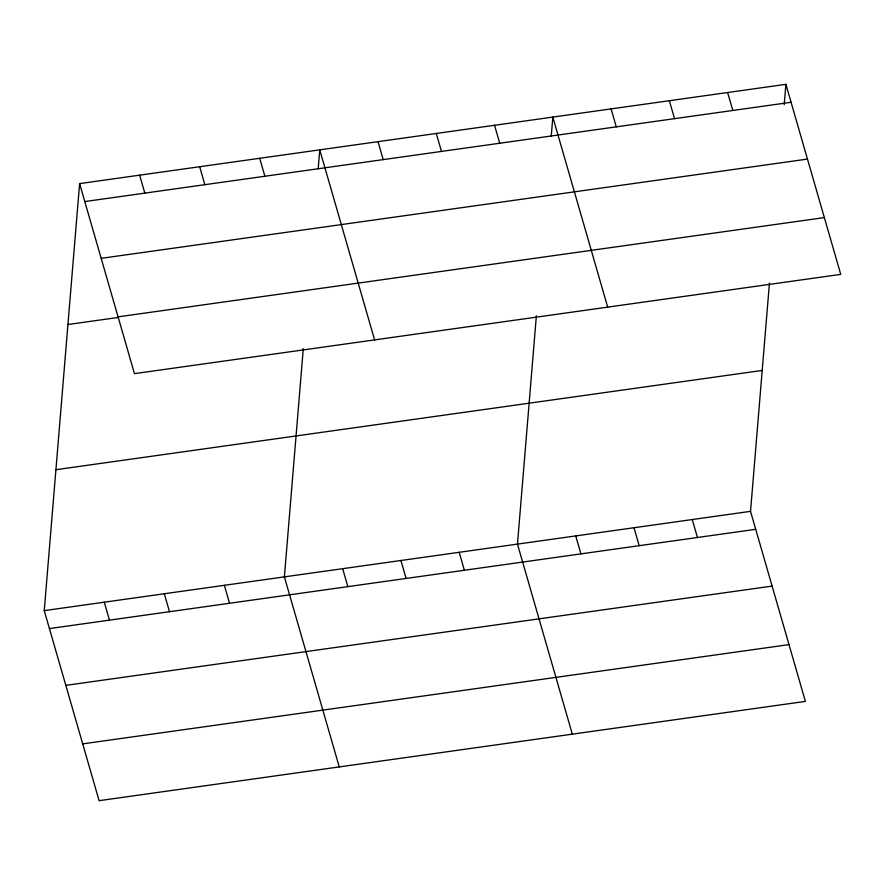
<?xml version="1.0" encoding="UTF-8"?>
<svg xmlns="http://www.w3.org/2000/svg" width="885" height="885" viewBox="0 0 885 885"><rect width="100%" height="100%" fill="white"/><g stroke="black" fill="none" stroke-linecap="round" stroke-linejoin="round"><path stroke-width="1.33" d="M769.441 283.056L750.535 511.353L805.394 701.396L99.109 800.671L44.25 610.628L79.606 183.604L785.891 84.329L840.75 274.372L134.465 373.647L79.606 183.604M303.29 348.568L284.384 576.876L339.243 766.919M318.18 168.825L319.75 149.853L374.598 339.895M536.365 315.812L517.459 544.109L572.318 734.152M551.255 136.058L552.826 117.085L607.674 307.139M784.21 104.651L785.891 84.329M84.794 201.559L791.079 102.284M101.178 258.343L807.474 159.079M118.07 316.852L824.355 217.588M67.946 324.518L118.424 317.427M55.921 469.703L762.206 370.439M44.25 610.628L750.535 511.353M49.427 628.582L755.724 529.307M65.822 685.366L772.107 586.091M82.714 743.876L789 644.612M727.625 92.516L732.813 110.47M669.359 100.713L674.536 118.667M611.092 108.899L616.27 126.854M692.269 519.539L697.446 537.494M634.003 527.737L639.18 545.691M494.549 125.283L499.737 143.237M575.726 535.923L580.914 553.877M436.283 133.469L441.471 151.423M378.017 141.655L383.194 159.61M459.193 552.306L464.371 570.261M400.927 560.493L406.104 578.447M259.714 158.293L264.892 176.237M342.661 568.679L347.838 586.633M199.678 166.723L204.855 184.677M139.642 175.164L144.83 193.118M224.359 585.306L229.536 603.26M164.322 593.746L169.5 611.701M104.286 602.187L109.463 620.142"/></g></svg>
